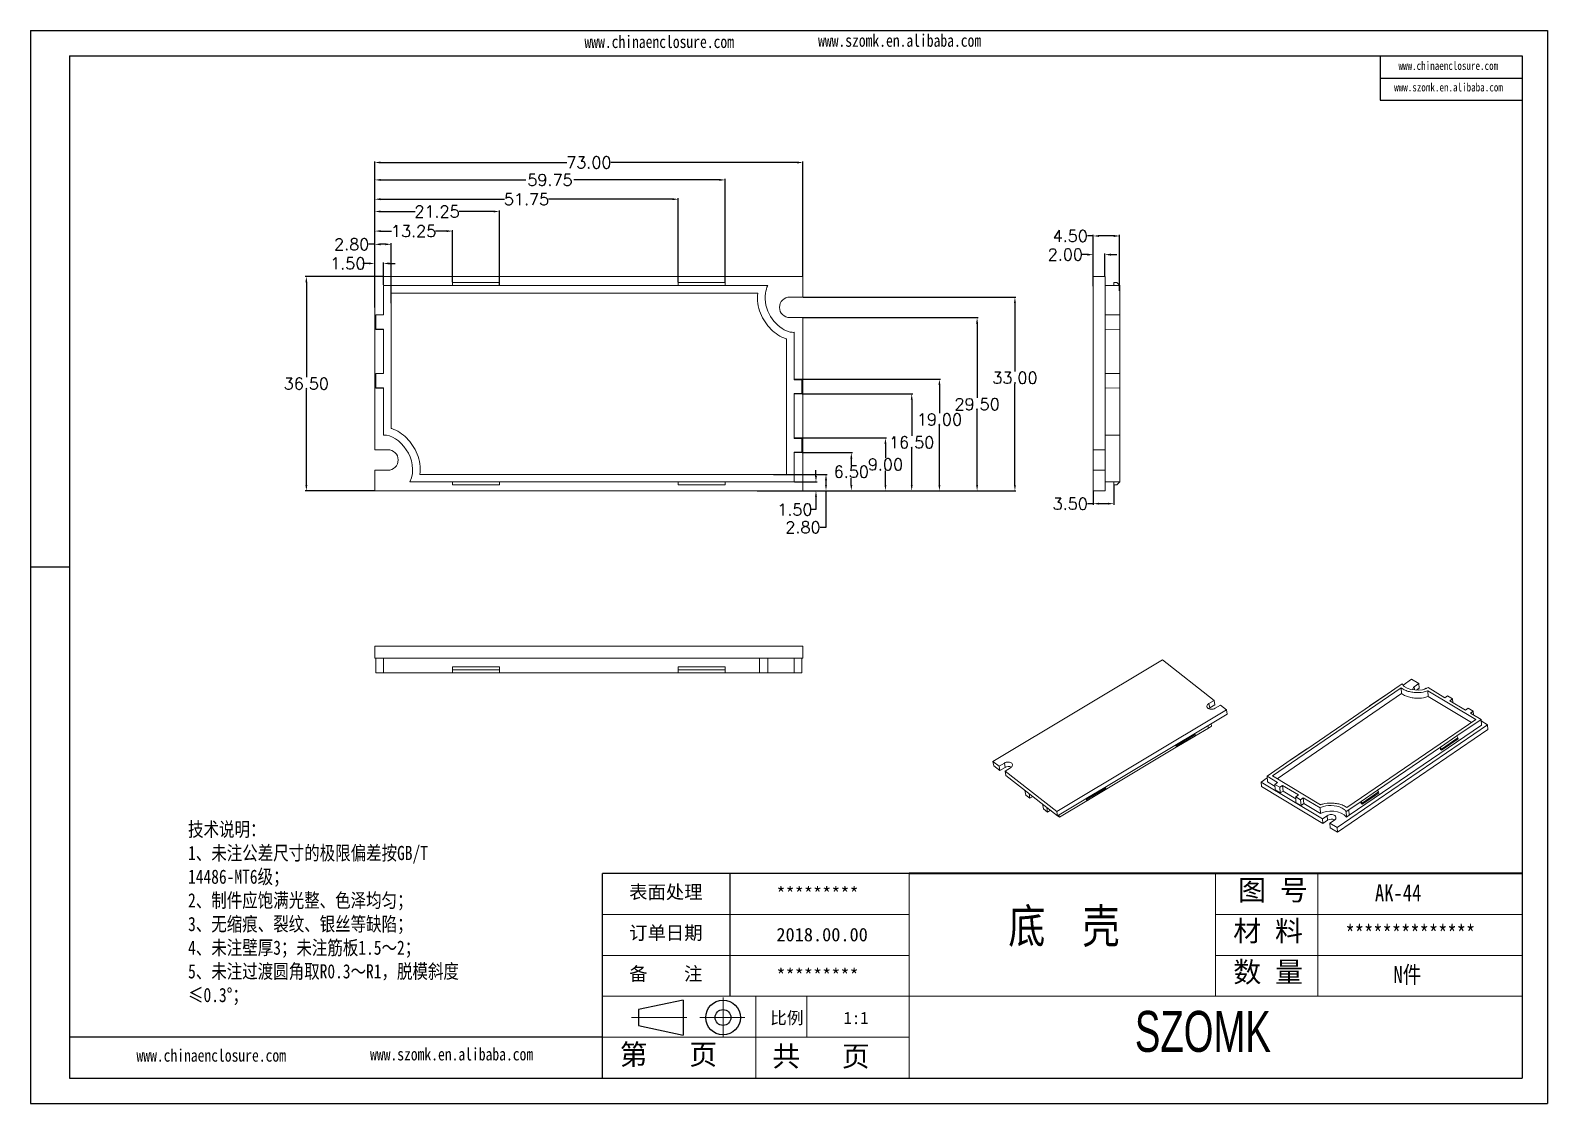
# Model space of a CAD drawing. Header units: inches. Extents: x 3130 to 3809, y 1126 to 1387.
# Drawn here: x 3130.4 to 3389, y 1125.7 to 1308.5 of the extents above; entities that cross this region are included whole.
import ezdxf

# ---------------------------------------------------------------- set-up
doc = ezdxf.new("R2010")
doc.units = ezdxf.units.IN
doc.header["$LTSCALE"] = 15
doc.linetypes.add('CENTER2', pattern=[28.575, 19.05, -3.175, 3.175, -3.175])
doc.layers.add('文字', color=81, linetype='Continuous')
for name, color, linetype, lineweight in [('粗实线', 7, 'Continuous', 30), ('细实线', 3, 'Continuous', 9), ('细点划线', 2, 'CENTER2', 9)]:
    doc.layers.add(name, color=color, linetype=linetype, lineweight=lineweight)
doc.styles.get("Standard").update_dxf_attribs({"font": 'txt', "bigfont": 'gbcbig.shx'})
doc.styles.add('宋体', font='', dxfattribs={"width": 0.8, "height": 3.5})
doc.styles.add('长仿宋', font='', dxfattribs={"width": 0.7, "height": 4})
doc.styles.get('宋体').set_extended_font_data('SimSun')
doc.styles.get('长仿宋').set_extended_font_data('SimSun')
doc.dimstyles.new('2.5', dxfattribs={"dimtxt": 2, "dimasz": 1, "dimexe": 0.18, "dimexo": 0.0625, "dimgap": 0.09, "dimtad": 0, "dimtih": 1, "dimtoh": 1, "dimzin": 0, "dimdsep": 46, "dimtxsty": 'Standard', "dimcen": 1, "dimadec": 0, "dimazin": 2, "dimtfac": 1, "dimtofl": 0, "dimtmove": 0, "dimatfit": 3, "dimfxl": 0, "dimtolj": 1, "dimtzin": 0, "dimarcsym": 0})

# ---------------------------------------------------------------- blocks, each defined once
blk = doc.blocks.new('*D431')
at = {"color": 0, "lineweight": -2, "transparency": 16777216}
for p, q in [((3189.07, 1266.66), (3189.07, 1286.21)), ((3190.07, 1286.03), (3221.82, 1286.03)), ((3261.07, 1286.03), (3229.33, 1286.03)), ((3262.07, 1266.66), (3262.07, 1286.21))]:
    blk.add_line(p, q, dxfattribs=at)
at = {"color": 0, "transparency": 16777216}
for points in [[(3190.07, 1286.2), (3190.07, 1285.86), (3189.07, 1286.03)], [(3261.07, 1286.2), (3261.07, 1285.86), (3262.07, 1286.03)]]:
    blk.add_solid(points, dxfattribs=at)
at = {"layer": 'Defpoints', "color": 0, "transparency": 16777216}
for p in [(3262.07, 1286.03), (3189.07, 1266.59), (3262.07, 1266.59)]:
    blk.add_point(p, dxfattribs=at)
at = {"color": 0, "transparency": 16777216, "insert": (3225.57, 1286.03), "char_height": 2, "attachment_point": 5}
blk.add_mtext('\\A1;73.00', dxfattribs=at)
blk = doc.blocks.new('*D432')
at = {"color": 0, "lineweight": -2, "transparency": 16777216}
for p, q in [((3190.37, 1266.59), (3177.24, 1266.59)), ((3177.42, 1265.59), (3177.42, 1249.43)), ((3177.42, 1231.09), (3177.42, 1247.25)), ((3189.01, 1230.09), (3177.24, 1230.09))]:
    blk.add_line(p, q, dxfattribs=at)
at = {"color": 0, "transparency": 16777216}
for points in [[(3177.25, 1265.59), (3177.58, 1265.59), (3177.42, 1266.59)], [(3177.25, 1231.09), (3177.58, 1231.09), (3177.42, 1230.09)]]:
    blk.add_solid(points, dxfattribs=at)
at = {"layer": 'Defpoints', "color": 0, "transparency": 16777216}
for p in [(3190.44, 1266.59), (3177.42, 1230.09), (3189.07, 1230.09)]:
    blk.add_point(p, dxfattribs=at)
at = {"color": 0, "transparency": 16777216, "insert": (3177.42, 1248.34), "char_height": 2, "attachment_point": 5}
blk.add_mtext('\\A1;36.50', dxfattribs=at)
blk = doc.blocks.new('*D433')
at = {"color": 0, "lineweight": -2, "transparency": 16777216}
for p, q in [((3260.63, 1231.59), (3264.47, 1231.59)), ((3264.29, 1232.59), (3264.29, 1233.59)), ((3262.13, 1230.09), (3264.47, 1230.09)), ((3264.29, 1229.09), (3264.29, 1226.88)), ((3264.29, 1226.88), (3263.29, 1226.88))]:
    blk.add_line(p, q, dxfattribs=at)
at = {"color": 0, "transparency": 16777216}
for points in [[(3264.13, 1232.59), (3264.46, 1232.59), (3264.29, 1231.59)], [(3264.13, 1229.09), (3264.46, 1229.09), (3264.29, 1230.09)]]:
    blk.add_solid(points, dxfattribs=at)
at = {"layer": 'Defpoints', "color": 0, "transparency": 16777216}
for p in [(3260.57, 1231.59), (3264.29, 1231.59), (3262.07, 1230.09)]:
    blk.add_point(p, dxfattribs=at)
at = {"color": 0, "transparency": 16777216, "insert": (3260.7, 1226.88), "char_height": 2, "attachment_point": 5}
blk.add_mtext('\\A1;1.50', dxfattribs=at)
blk = doc.blocks.new('*D434')
at = {"color": 0, "lineweight": -2, "transparency": 16777216}
for p, q in [((3257.04, 1232.89), (3266.18, 1232.89)), ((3266, 1231.89), (3266, 1231.09)), ((3257.04, 1230.09), (3266.18, 1230.09)), ((3266, 1230.09), (3266, 1223.86)), ((3266, 1223.86), (3265, 1223.86))]:
    blk.add_line(p, q, dxfattribs=at)
at = {"color": 0, "transparency": 16777216}
for points in [[(3265.84, 1231.89), (3266.17, 1231.89), (3266, 1232.89)], [(3265.84, 1231.09), (3266.17, 1231.09), (3266, 1230.09)]]:
    blk.add_solid(points, dxfattribs=at)
at = {"layer": 'Defpoints', "color": 0, "transparency": 16777216}
for p in [(3256.97, 1232.89), (3266, 1232.89), (3256.97, 1230.09)]:
    blk.add_point(p, dxfattribs=at)
at = {"color": 0, "transparency": 16777216, "insert": (3262.08, 1223.86), "char_height": 2, "attachment_point": 5}
blk.add_mtext('\\A1;2.80', dxfattribs=at)
blk = doc.blocks.new('*D435')
at = {"color": 0, "lineweight": -2, "transparency": 16777216}
for p, q in [((3261.93, 1236.59), (3270.5, 1236.59)), ((3270.32, 1235.59), (3270.32, 1234.43)), ((3270.32, 1231.09), (3270.32, 1232.25)), ((3259.97, 1230.09), (3270.5, 1230.09))]:
    blk.add_line(p, q, dxfattribs=at)
at = {"color": 0, "transparency": 16777216}
for points in [[(3270.16, 1235.59), (3270.49, 1235.59), (3270.32, 1236.59)], [(3270.16, 1231.09), (3270.49, 1231.09), (3270.32, 1230.09)]]:
    blk.add_solid(points, dxfattribs=at)
at = {"layer": 'Defpoints', "color": 0, "transparency": 16777216}
for p in [(3261.87, 1236.59), (3259.91, 1230.09), (3270.32, 1230.09)]:
    blk.add_point(p, dxfattribs=at)
at = {"color": 0, "transparency": 16777216, "insert": (3270.32, 1233.34), "char_height": 2, "attachment_point": 5}
blk.add_mtext('\\A1;6.50', dxfattribs=at)
blk = doc.blocks.new('*D436')
at = {"color": 0, "lineweight": -2, "transparency": 16777216}
for p, q in [((3261.93, 1239.09), (3276.32, 1239.09)), ((3276.14, 1238.09), (3276.14, 1235.68)), ((3276.14, 1231.09), (3276.14, 1233.5)), ((3257.04, 1230.09), (3276.32, 1230.09))]:
    blk.add_line(p, q, dxfattribs=at)
at = {"color": 0, "transparency": 16777216}
for points in [[(3275.97, 1238.09), (3276.3, 1238.09), (3276.14, 1239.09)], [(3275.97, 1231.09), (3276.3, 1231.09), (3276.14, 1230.09)]]:
    blk.add_solid(points, dxfattribs=at)
at = {"layer": 'Defpoints', "color": 0, "transparency": 16777216}
for p in [(3261.87, 1239.09), (3276.14, 1239.09), (3256.97, 1230.09)]:
    blk.add_point(p, dxfattribs=at)
at = {"color": 0, "transparency": 16777216, "insert": (3276.14, 1234.59), "char_height": 2, "attachment_point": 5}
blk.add_mtext('\\A1;9.00', dxfattribs=at)
blk = doc.blocks.new('*D437')
at = {"color": 0, "lineweight": -2, "transparency": 16777216}
for p, q in [((3261.93, 1246.59), (3280.79, 1246.59)), ((3280.61, 1245.59), (3280.61, 1239.43)), ((3280.61, 1231.09), (3280.61, 1237.25)), ((3257.66, 1230.09), (3280.79, 1230.09))]:
    blk.add_line(p, q, dxfattribs=at)
at = {"color": 0, "transparency": 16777216}
for points in [[(3280.45, 1245.59), (3280.78, 1245.59), (3280.61, 1246.59)], [(3280.45, 1231.09), (3280.78, 1231.09), (3280.61, 1230.09)]]:
    blk.add_solid(points, dxfattribs=at)
at = {"layer": 'Defpoints', "color": 0, "transparency": 16777216}
for p in [(3261.87, 1246.59), (3280.61, 1246.59), (3257.59, 1230.09)]:
    blk.add_point(p, dxfattribs=at)
at = {"color": 0, "transparency": 16777216, "insert": (3280.61, 1238.34), "char_height": 2, "attachment_point": 5}
blk.add_mtext('\\A1;16.50', dxfattribs=at)
blk = doc.blocks.new('*D438')
at = {"color": 0, "lineweight": -2, "transparency": 16777216}
for p, q in [((3261.93, 1249.09), (3285.52, 1249.09)), ((3285.34, 1248.09), (3285.34, 1243.33)), ((3285.34, 1231.09), (3285.34, 1241.15)), ((3257.1, 1230.09), (3285.52, 1230.09))]:
    blk.add_line(p, q, dxfattribs=at)
at = {"color": 0, "transparency": 16777216}
for points in [[(3285.17, 1248.09), (3285.51, 1248.09), (3285.34, 1249.09)], [(3285.17, 1231.09), (3285.51, 1231.09), (3285.34, 1230.09)]]:
    blk.add_solid(points, dxfattribs=at)
at = {"layer": 'Defpoints', "color": 0, "transparency": 16777216}
for p in [(3261.87, 1249.09), (3285.34, 1249.09), (3257.04, 1230.09)]:
    blk.add_point(p, dxfattribs=at)
at = {"color": 0, "transparency": 16777216, "insert": (3285.34, 1242.24), "char_height": 2, "attachment_point": 5}
blk.add_mtext('\\A1;19.00', dxfattribs=at)
blk = doc.blocks.new('*D439')
at = {"color": 0, "lineweight": -2, "transparency": 16777216}
for p, q in [((3262.13, 1259.59), (3291.94, 1259.59)), ((3291.76, 1258.59), (3291.76, 1245.93)), ((3291.76, 1231.09), (3291.76, 1243.75)), ((3254.24, 1230.09), (3291.94, 1230.09))]:
    blk.add_line(p, q, dxfattribs=at)
at = {"color": 0, "transparency": 16777216}
for points in [[(3291.59, 1258.59), (3291.93, 1258.59), (3291.76, 1259.59)], [(3291.59, 1231.09), (3291.93, 1231.09), (3291.76, 1230.09)]]:
    blk.add_solid(points, dxfattribs=at)
at = {"layer": 'Defpoints', "color": 0, "transparency": 16777216}
for p in [(3262.07, 1259.59), (3254.17, 1230.09), (3291.76, 1230.09)]:
    blk.add_point(p, dxfattribs=at)
at = {"color": 0, "transparency": 16777216, "insert": (3291.76, 1244.84), "char_height": 2, "attachment_point": 5}
blk.add_mtext('\\A1;29.50', dxfattribs=at)
blk = doc.blocks.new('*D440')
at = {"color": 0, "lineweight": -2, "transparency": 16777216}
for p, q in [((3262.13, 1263.09), (3298.39, 1263.09)), ((3298.21, 1262.09), (3298.21, 1250.44)), ((3298.21, 1231.09), (3298.21, 1248.26)), ((3254.24, 1230.09), (3298.39, 1230.09))]:
    blk.add_line(p, q, dxfattribs=at)
at = {"color": 0, "transparency": 16777216}
for points in [[(3298.04, 1262.09), (3298.37, 1262.09), (3298.21, 1263.09)], [(3298.04, 1231.09), (3298.37, 1231.09), (3298.21, 1230.09)]]:
    blk.add_solid(points, dxfattribs=at)
at = {"layer": 'Defpoints', "color": 0, "transparency": 16777216}
for p in [(3262.07, 1263.09), (3298.21, 1263.09), (3254.17, 1230.09)]:
    blk.add_point(p, dxfattribs=at)
at = {"color": 0, "transparency": 16777216, "insert": (3298.21, 1249.35), "char_height": 2, "attachment_point": 5}
blk.add_mtext('\\A1;33.00', dxfattribs=at)
blk = doc.blocks.new('*D441')
at = {"color": 0, "lineweight": -2, "transparency": 16777216}
for p, q in [((3188.07, 1268.83), (3187.07, 1268.83)), ((3189.07, 1265.16), (3189.07, 1269.01)), ((3190.57, 1265.16), (3190.57, 1269.01)), ((3191.57, 1268.83), (3192.57, 1268.83))]:
    blk.add_line(p, q, dxfattribs=at)
at = {"color": 0, "transparency": 16777216}
for points in [[(3188.07, 1269), (3188.07, 1268.66), (3189.07, 1268.83)], [(3191.57, 1269), (3191.57, 1268.66), (3190.57, 1268.83)]]:
    blk.add_solid(points, dxfattribs=at)
at = {"layer": 'Defpoints', "color": 0, "transparency": 16777216}
for p in [(3189.07, 1268.83), (3189.07, 1265.09), (3190.57, 1265.09)]:
    blk.add_point(p, dxfattribs=at)
at = {"color": 0, "transparency": 16777216, "insert": (3184.48, 1268.83), "char_height": 2, "attachment_point": 5}
blk.add_mtext('\\A1;1.50', dxfattribs=at)
blk = doc.blocks.new('*D442')
at = {"color": 0, "lineweight": -2, "transparency": 16777216}
for p, q in [((3189.07, 1272.09), (3188.07, 1272.09)), ((3189.07, 1262.66), (3189.07, 1272.27)), ((3190.87, 1272.09), (3190.07, 1272.09)), ((3191.87, 1262.05), (3191.87, 1272.27))]:
    blk.add_line(p, q, dxfattribs=at)
at = {"color": 0, "transparency": 16777216}
for points in [[(3190.07, 1272.26), (3190.07, 1271.92), (3189.07, 1272.09)], [(3190.87, 1272.26), (3190.87, 1271.92), (3191.87, 1272.09)]]:
    blk.add_solid(points, dxfattribs=at)
at = {"layer": 'Defpoints', "color": 0, "transparency": 16777216}
for p in [(3189.07, 1272.09), (3189.07, 1262.6), (3191.87, 1261.99)]:
    blk.add_point(p, dxfattribs=at)
at = {"color": 0, "transparency": 16777216, "insert": (3185.15, 1272.09), "char_height": 2, "attachment_point": 5}
blk.add_mtext('\\A1;2.80', dxfattribs=at)
blk = doc.blocks.new('*D443')
at = {"color": 0, "lineweight": -2, "transparency": 16777216}
for p, q in [((3189.07, 1263.75), (3189.07, 1274.52)), ((3190.07, 1274.34), (3191.94, 1274.34)), ((3201.32, 1274.34), (3199.45, 1274.34)), ((3202.32, 1265.66), (3202.32, 1274.52))]:
    blk.add_line(p, q, dxfattribs=at)
at = {"color": 0, "transparency": 16777216}
for points in [[(3190.07, 1274.51), (3190.07, 1274.18), (3189.07, 1274.34)], [(3201.32, 1274.51), (3201.32, 1274.18), (3202.32, 1274.34)]]:
    blk.add_solid(points, dxfattribs=at)
at = {"layer": 'Defpoints', "color": 0, "transparency": 16777216}
for p in [(3189.07, 1274.34), (3202.32, 1265.59), (3189.07, 1263.69)]:
    blk.add_point(p, dxfattribs=at)
at = {"color": 0, "transparency": 16777216, "insert": (3195.7, 1274.34), "char_height": 2, "attachment_point": 5}
blk.add_mtext('\\A1;13.25', dxfattribs=at)
blk = doc.blocks.new('*D444')
at = {"color": 0, "lineweight": -2, "transparency": 16777216}
for p, q in [((3189.07, 1264.37), (3189.07, 1277.86)), ((3210.32, 1265.16), (3210.32, 1277.86)), ((3190.07, 1277.68), (3195.94, 1277.68)), ((3209.32, 1277.68), (3203.45, 1277.68))]:
    blk.add_line(p, q, dxfattribs=at)
at = {"color": 0, "transparency": 16777216}
for points in [[(3190.07, 1277.85), (3190.07, 1277.51), (3189.07, 1277.68)], [(3209.32, 1277.85), (3209.32, 1277.51), (3210.32, 1277.68)]]:
    blk.add_solid(points, dxfattribs=at)
at = {"layer": 'Defpoints', "color": 0, "transparency": 16777216}
for p in [(3210.32, 1277.68), (3210.32, 1265.09), (3189.07, 1264.31)]:
    blk.add_point(p, dxfattribs=at)
at = {"color": 0, "transparency": 16777216, "insert": (3199.7, 1277.68), "char_height": 2, "attachment_point": 5}
blk.add_mtext('\\A1;21.25', dxfattribs=at)
blk = doc.blocks.new('*D445')
at = {"color": 0, "lineweight": -2, "transparency": 16777216}
for p, q in [((3189.07, 1262.63), (3189.07, 1279.95)), ((3190.07, 1279.77), (3211.19, 1279.77)), ((3239.82, 1279.77), (3218.7, 1279.77)), ((3240.82, 1265.66), (3240.82, 1279.95))]:
    blk.add_line(p, q, dxfattribs=at)
at = {"color": 0, "transparency": 16777216}
for points in [[(3190.07, 1279.94), (3190.07, 1279.61), (3189.07, 1279.77)], [(3239.82, 1279.94), (3239.82, 1279.61), (3240.82, 1279.77)]]:
    blk.add_solid(points, dxfattribs=at)
at = {"layer": 'Defpoints', "color": 0, "transparency": 16777216}
for p in [(3189.07, 1279.77), (3240.82, 1265.59), (3189.07, 1262.57)]:
    blk.add_point(p, dxfattribs=at)
at = {"color": 0, "transparency": 16777216, "insert": (3214.95, 1279.77), "char_height": 2, "attachment_point": 5}
blk.add_mtext('\\A1;51.75', dxfattribs=at)
blk = doc.blocks.new('*D446')
at = {"color": 0, "lineweight": -2, "transparency": 16777216}
for p, q in [((3189.07, 1261.3), (3189.07, 1283.24)), ((3190.07, 1283.06), (3214.86, 1283.06)), ((3247.82, 1283.06), (3223.04, 1283.06)), ((3248.82, 1265.66), (3248.82, 1283.24))]:
    blk.add_line(p, q, dxfattribs=at)
at = {"color": 0, "transparency": 16777216}
for points in [[(3190.07, 1283.23), (3190.07, 1282.9), (3189.07, 1283.06)], [(3247.82, 1283.23), (3247.82, 1282.9), (3248.82, 1283.06)]]:
    blk.add_solid(points, dxfattribs=at)
at = {"layer": 'Defpoints', "color": 0, "transparency": 16777216}
for p in [(3189.07, 1283.06), (3248.82, 1265.59), (3189.07, 1261.23)]:
    blk.add_point(p, dxfattribs=at)
at = {"color": 0, "transparency": 16777216, "insert": (3218.95, 1283.06), "char_height": 2, "attachment_point": 5}
blk.add_mtext('\\A1;59.75', dxfattribs=at)
blk = doc.blocks.new('*D447')
at = {"color": 0, "lineweight": -2, "transparency": 16777216}
for p, q in [((3310.56, 1270.33), (3309.56, 1270.33)), ((3311.56, 1266.66), (3311.56, 1270.51)), ((3313.56, 1266.66), (3313.56, 1270.51)), ((3314.56, 1270.33), (3315.56, 1270.33))]:
    blk.add_line(p, q, dxfattribs=at)
at = {"color": 0, "transparency": 16777216}
for points in [[(3310.56, 1270.5), (3310.56, 1270.16), (3311.56, 1270.33)], [(3314.56, 1270.5), (3314.56, 1270.16), (3313.56, 1270.33)]]:
    blk.add_solid(points, dxfattribs=at)
at = {"layer": 'Defpoints', "color": 0, "transparency": 16777216}
for p in [(3313.56, 1270.33), (3311.56, 1266.59), (3313.56, 1266.59)]:
    blk.add_point(p, dxfattribs=at)
at = {"color": 0, "transparency": 16777216, "insert": (3306.81, 1270.33), "char_height": 2, "attachment_point": 5}
blk.add_mtext('\\A1;2.00', dxfattribs=at)
blk = doc.blocks.new('*D448')
at = {"color": 0, "lineweight": -2, "transparency": 16777216}
for p, q in [((3311.56, 1273.51), (3310.56, 1273.51)), ((3311.56, 1264.93), (3311.56, 1273.69)), ((3315.06, 1273.51), (3312.56, 1273.51)), ((3316.06, 1264.19), (3316.06, 1273.69))]:
    blk.add_line(p, q, dxfattribs=at)
at = {"color": 0, "transparency": 16777216}
for points in [[(3312.56, 1273.68), (3312.56, 1273.34), (3311.56, 1273.51)], [(3315.06, 1273.68), (3315.06, 1273.34), (3316.06, 1273.51)]]:
    blk.add_solid(points, dxfattribs=at)
at = {"layer": 'Defpoints', "color": 0, "transparency": 16777216}
for p in [(3311.56, 1273.51), (3311.56, 1264.86), (3316.06, 1264.13)]:
    blk.add_point(p, dxfattribs=at)
at = {"color": 0, "transparency": 16777216, "insert": (3307.64, 1273.51), "char_height": 2, "attachment_point": 5}
blk.add_mtext('\\A1;4.50', dxfattribs=at)
blk = doc.blocks.new('*D449')
at = {"color": 0, "lineweight": -2, "transparency": 16777216}
for p, q in [((3311.56, 1230.03), (3311.56, 1227.71)), ((3315.06, 1231.03), (3315.06, 1227.71)), ((3311.56, 1227.89), (3310.56, 1227.89)), ((3314.06, 1227.89), (3312.56, 1227.89))]:
    blk.add_line(p, q, dxfattribs=at)
at = {"color": 0, "transparency": 16777216}
for points in [[(3312.56, 1228.06), (3312.56, 1227.73), (3311.56, 1227.89)], [(3314.06, 1228.06), (3314.06, 1227.73), (3315.06, 1227.89)]]:
    blk.add_solid(points, dxfattribs=at)
at = {"layer": 'Defpoints', "color": 0, "transparency": 16777216}
for p in [(3311.56, 1230.09), (3315.06, 1231.09), (3311.56, 1227.89)]:
    blk.add_point(p, dxfattribs=at)
at = {"color": 0, "transparency": 16777216, "insert": (3307.64, 1227.89), "char_height": 2, "attachment_point": 5}
blk.add_mtext('\\A1;3.50', dxfattribs=at)

msp = doc.modelspace()

# ---------------------------------------------------------------- linework, layer by layer
for p, q in [((3130.364, 1308.548), (3389.025, 1308.548)), ((3130.364, 1308.548), (3130.364, 1125.657)), ((3389.025, 1308.548), (3389.025, 1125.657)), ((3137.057, 1304.194), (3384.671, 1304.194)), ((3137.057, 1304.194), (3137.057, 1130.011)), ((3360.479, 1304.194), (3360.479, 1296.634)), ((3384.671, 1304.194), (3384.671, 1130.011)), ((3360.479, 1300.414), (3384.671, 1300.414)), ((3360.479, 1296.634), (3384.671, 1296.634)), ((3137.057, 1217.102), (3130.364, 1217.102)), ((3130.364, 1210.329), (3130.364, 1125.657)), ((3280.161, 1164.848), (3227.906, 1164.848)), ((3227.906, 1130.011), (3227.906, 1164.848)), ((3249.679, 1143.946), (3249.679, 1164.848)), ((3227.906, 1136.978), (3137.057, 1136.978)), ((3137.057, 1130.011), (3384.671, 1130.011)), ((3130.364, 1125.657), (3389.025, 1125.657)), ((3130.364, 1125.657), (3250.115, 1125.657))]:
    msp.add_line(p, q)
at = {"color": 7, "linetype": 'Continuous', "lineweight": 15}
for p, q in [((3189.072, 1266.593), (3189.072, 1237.093)), ((3262.072, 1266.593), (3189.072, 1266.593)), ((3190.572, 1265.093), (3190.572, 1260.05)), ((3202.322, 1265.093), (3190.572, 1265.093)), ((3202.322, 1265.593), (3210.322, 1265.593)), ((3202.322, 1265.093), (3202.322, 1265.593)), ((3210.322, 1265.093), (3202.322, 1265.093)), ((3210.322, 1265.593), (3210.322, 1265.093)), ((3240.822, 1265.093), (3210.322, 1265.093)), ((3240.822, 1265.093), (3240.822, 1265.593)), ((3240.822, 1265.593), (3248.822, 1265.593)), ((3248.822, 1265.093), (3240.822, 1265.093)), ((3248.822, 1265.593), (3248.822, 1265.093)), ((3254.675, 1265.093), (3248.822, 1265.093)), ((3254.675, 1265.093), (3254.675, 1265.093)), ((3256.072, 1265.093), (3254.675, 1265.093)), ((3262.072, 1263.093), (3262.072, 1266.593)), ((3313.565, 1266.593), (3311.565, 1266.593)), ((3311.565, 1266.593), (3311.565, 1237.093)), ((3313.565, 1266.593), (3313.565, 1237.093)), ((3316.065, 1265.093), (3313.565, 1265.093)), ((3313.565, 1265.093), (3315.065, 1265.093)), ((3315.065, 1265.593), (3315.065, 1265.093)), ((3315.065, 1265.593), (3315.565, 1265.593)), ((3316.065, 1265.093), (3315.565, 1265.593)), ((3316.065, 1265.093), (3316.065, 1260.05)), ((3316.065, 1265.093), (3316.065, 1265.093)), ((3316.065, 1265.093), (3316.065, 1265.093)), ((3254.37, 1263.793), (3191.872, 1263.793)), ((3191.872, 1263.793), (3191.872, 1240.722)), ((3259.822, 1263.093), (3262.072, 1263.093)), ((3189.272, 1260.093), (3189.272, 1260.05)), ((3190.572, 1260.093), (3189.272, 1260.093)), ((3189.272, 1260.05), (3189.272, 1257.637)), ((3190.572, 1260.05), (3189.272, 1260.05)), ((3313.565, 1260.093), (3316.065, 1260.05)), ((3316.065, 1260.05), (3316.065, 1257.637)), ((3189.272, 1257.637), (3190.572, 1257.637)), ((3189.272, 1257.593), (3189.272, 1257.637)), ((3189.272, 1257.593), (3190.572, 1257.593)), ((3190.572, 1257.637), (3190.572, 1250.05)), ((3259.822, 1259.593), (3262.072, 1259.593)), ((3260.572, 1249.006), (3260.572, 1257.093)), ((3262.072, 1230.093), (3262.072, 1259.593)), ((3313.565, 1257.593), (3316.065, 1257.637)), ((3316.065, 1257.637), (3316.065, 1250.05)), ((3259.272, 1232.893), (3259.272, 1255.964)), ((3189.272, 1250.093), (3189.272, 1250.05)), ((3190.572, 1250.093), (3189.272, 1250.093)), ((3189.272, 1250.05), (3189.272, 1247.637)), ((3190.572, 1250.05), (3189.272, 1250.05)), ((3313.565, 1250.093), (3316.065, 1250.05)), ((3316.065, 1250.05), (3316.065, 1247.637)), ((3189.272, 1247.637), (3190.572, 1247.637)), ((3189.272, 1247.593), (3189.272, 1247.637)), ((3189.272, 1247.593), (3190.572, 1247.593)), ((3190.572, 1247.637), (3190.572, 1239.593)), ((3261.872, 1249.093), (3260.572, 1249.093)), ((3261.872, 1249.006), (3260.572, 1249.006)), ((3261.872, 1249.093), (3261.872, 1249.006)), ((3261.872, 1246.681), (3261.872, 1249.006)), ((3313.565, 1247.593), (3316.065, 1247.637)), ((3316.065, 1247.637), (3316.065, 1239.593)), ((3260.572, 1246.681), (3261.872, 1246.681)), ((3260.572, 1239.006), (3260.572, 1246.681)), ((3260.572, 1246.593), (3261.872, 1246.593)), ((3261.872, 1246.593), (3261.872, 1246.681)), ((3261.872, 1239.093), (3260.572, 1239.093)), ((3261.872, 1239.006), (3260.572, 1239.006)), ((3261.872, 1239.093), (3261.872, 1239.006)), ((3261.872, 1236.681), (3261.872, 1239.006)), ((3313.565, 1239.593), (3316.065, 1239.593)), ((3189.072, 1237.093), (3191.322, 1237.093)), ((3260.572, 1236.681), (3261.872, 1236.681)), ((3260.572, 1231.593), (3260.572, 1236.681)), ((3260.572, 1236.593), (3261.872, 1236.593)), ((3261.872, 1236.593), (3261.872, 1236.681)), ((3311.565, 1237.093), (3313.565, 1237.093)), ((3311.565, 1237.093), (3311.565, 1233.593)), ((3313.565, 1233.593), (3313.565, 1237.093)), ((3189.072, 1233.593), (3189.072, 1230.093)), ((3191.322, 1233.593), (3189.072, 1233.593)), ((3195.072, 1231.593), (3196.469, 1231.593)), ((3196.469, 1231.593), (3202.322, 1231.593)), ((3196.469, 1231.593), (3196.469, 1231.593)), ((3196.774, 1232.893), (3259.272, 1232.893)), ((3202.322, 1231.593), (3210.322, 1231.593)), ((3202.322, 1231.093), (3202.322, 1231.593)), ((3210.322, 1231.593), (3240.822, 1231.593)), ((3210.322, 1231.593), (3210.322, 1231.093)), ((3240.822, 1231.593), (3248.822, 1231.593)), ((3240.822, 1231.093), (3240.822, 1231.593)), ((3248.822, 1231.593), (3260.572, 1231.593)), ((3248.822, 1231.593), (3248.822, 1231.093)), ((3313.565, 1233.593), (3311.565, 1233.593)), ((3311.565, 1233.593), (3311.565, 1230.093)), ((3313.565, 1233.593), (3313.565, 1230.093)), ((3313.565, 1231.593), (3316.065, 1231.593)), ((3313.565, 1231.593), (3316.065, 1231.593)), ((3315.065, 1231.093), (3315.065, 1231.593)), ((3315.565, 1231.093), (3316.065, 1231.593)), ((3189.072, 1230.093), (3262.072, 1230.093)), ((3210.322, 1231.093), (3202.322, 1231.093)), ((3248.822, 1231.093), (3240.822, 1231.093)), ((3313.565, 1230.093), (3311.565, 1230.093)), ((3315.065, 1231.093), (3315.565, 1231.093)), ((3262.072, 1203.59), (3189.072, 1203.59)), ((3189.072, 1201.59), (3189.072, 1203.59)), ((3262.072, 1201.59), (3262.072, 1203.59)), ((3262.072, 1201.59), (3189.072, 1201.59)), ((3189.272, 1201.59), (3189.272, 1199.09)), ((3190.572, 1199.09), (3190.572, 1201.59)), ((3254.675, 1199.09), (3254.675, 1201.59)), ((3254.675, 1201.59), (3254.675, 1199.09)), ((3256.072, 1201.59), (3256.072, 1199.09)), ((3260.572, 1201.59), (3260.572, 1199.09)), ((3261.872, 1201.59), (3261.872, 1199.09)), ((3294.469, 1183.975), (3323.393, 1201.274)), ((3323.393, 1201.274), (3332.183, 1194.381)), ((3190.572, 1199.09), (3189.272, 1199.09)), ((3202.322, 1199.09), (3190.572, 1199.09)), ((3210.322, 1200.09), (3202.322, 1200.09)), ((3202.322, 1200.09), (3202.322, 1199.59)), ((3202.322, 1199.59), (3210.322, 1199.59)), ((3202.322, 1199.09), (3202.322, 1199.59)), ((3210.322, 1199.09), (3202.322, 1199.09)), ((3210.322, 1199.59), (3210.322, 1200.09)), ((3210.322, 1199.59), (3210.322, 1199.09)), ((3240.822, 1199.09), (3210.322, 1199.09)), ((3240.822, 1200.09), (3248.822, 1200.09)), ((3240.822, 1199.59), (3240.822, 1200.09)), ((3240.822, 1199.59), (3248.822, 1199.59)), ((3240.822, 1199.09), (3240.822, 1199.59)), ((3248.822, 1199.09), (3240.822, 1199.09)), ((3248.822, 1200.09), (3248.822, 1199.59)), ((3248.822, 1199.59), (3248.822, 1199.09)), ((3254.675, 1199.09), (3248.822, 1199.09)), ((3256.072, 1199.09), (3254.675, 1199.09)), ((3254.675, 1199.09), (3254.675, 1199.09)), ((3261.872, 1199.09), (3260.572, 1199.09)), ((3365.84, 1197.969), (3364.372, 1196.967)), ((3367.082, 1197.224), (3365.84, 1197.969)), ((3364.07, 1196.485), (3342.108, 1181.497)), ((3364.127, 1195.526), (3342.886, 1181.03)), ((3358.682, 1193.427), (3361.493, 1195.346)), ((3361.659, 1195.431), (3358.848, 1193.513)), ((3361.493, 1195.346), (3361.659, 1195.431)), ((3363.716, 1196.835), (3361.659, 1195.431)), ((3364.207, 1197.17), (3363.716, 1196.835)), ((3363.716, 1196.835), (3363.716, 1196.835)), ((3364.07, 1196.485), (3364.127, 1195.526)), ((3366.292, 1196.685), (3367.082, 1197.224)), ((3366.655, 1196.134), (3367.128, 1196.457)), ((3367.082, 1197.224), (3367.128, 1196.457)), ((3368.325, 1196.48), (3368.019, 1196.271)), ((3368.418, 1196.424), (3368.325, 1196.48)), ((3376.761, 1191.088), (3368.572, 1195.996)), ((3368.629, 1195.036), (3368.572, 1195.996)), ((3371.483, 1194.836), (3368.628, 1196.548)), ((3376.039, 1190.595), (3368.629, 1195.036)), ((3371.94, 1195.148), (3371.483, 1194.836)), ((3372.796, 1194.635), (3371.94, 1195.148)), ((3334.269, 1192.745), (3305.345, 1175.446)), ((3332.183, 1194.381), (3331.292, 1193.848)), ((3331.292, 1193.848), (3331.422, 1193.102)), ((3332.313, 1193.635), (3331.422, 1193.102)), ((3332.183, 1194.381), (3332.313, 1193.635)), ((3332.334, 1193.03), (3333.226, 1193.563)), ((3333.226, 1193.563), (3334.269, 1192.745)), ((3334.399, 1191.999), (3334.269, 1192.745)), ((3358.848, 1193.513), (3348.13, 1186.198)), ((3358.848, 1193.513), (3358.682, 1193.427)), ((3358.682, 1193.427), (3358.683, 1193.401)), ((3372.339, 1194.323), (3372.796, 1194.635)), ((3375.032, 1192.709), (3372.339, 1194.323)), ((3372.842, 1194.022), (3372.796, 1194.635)), ((3375.489, 1193.021), (3375.032, 1192.709)), ((3376.346, 1192.508), (3375.489, 1193.021)), ((3375.889, 1192.196), (3376.346, 1192.508)), ((3376.392, 1191.894), (3376.346, 1192.508)), ((3334.399, 1191.999), (3305.475, 1174.7)), ((3331.184, 1189.664), (3331.119, 1190.037)), ((3331.119, 1190.037), (3331.184, 1189.664)), ((3331.737, 1189.995), (3331.184, 1189.664)), ((3331.672, 1190.368), (3331.737, 1189.995)), ((3353.142, 1172.697), (3378.796, 1190.204)), ((3354.798, 1176.099), (3376.761, 1191.088)), ((3355.21, 1174.79), (3377.736, 1190.164)), ((3373.55, 1188.305), (3377.679, 1191.123)), ((3377.679, 1191.123), (3375.889, 1192.196)), ((3377.679, 1191.123), (3377.736, 1190.164)), ((3378.796, 1190.204), (3377.694, 1190.864)), ((3378.796, 1190.204), (3378.841, 1189.437)), ((3325.63, 1186.754), (3328.8, 1188.65)), ((3328.865, 1188.277), (3325.695, 1186.381)), ((3325.779, 1186.637), (3328.949, 1188.533)), ((3325.812, 1186.451), (3328.981, 1188.347)), ((3328.949, 1188.533), (3328.8, 1188.65)), ((3331.184, 1189.664), (3328.865, 1188.277)), ((3328.981, 1188.347), (3328.865, 1188.277)), ((3328.949, 1188.533), (3328.981, 1188.347)), ((3331.184, 1189.664), (3331.184, 1189.664)), ((3353.188, 1171.929), (3378.841, 1189.437)), ((3370.739, 1186.386), (3373.55, 1188.305)), ((3373.739, 1188.007), (3370.927, 1186.088)), ((3370.939, 1185.896), (3373.75, 1187.815)), ((3373.55, 1188.305), (3373.739, 1188.007)), ((3373.75, 1187.815), (3373.739, 1188.007)), ((3325.695, 1186.381), (3313.611, 1179.153)), ((3325.695, 1186.381), (3325.63, 1186.754)), ((3325.779, 1186.637), (3325.63, 1186.754)), ((3325.695, 1186.381), (3325.812, 1186.451)), ((3325.812, 1186.451), (3325.779, 1186.637)), ((3345.152, 1184.194), (3347.964, 1186.112)), ((3348.13, 1186.198), (3345.318, 1184.279)), ((3347.964, 1186.112), (3348.13, 1186.198)), ((3360.02, 1179.071), (3370.739, 1186.386)), ((3370.739, 1186.386), (3370.761, 1186.003)), ((3370.927, 1186.088), (3370.739, 1186.386)), ((3370.939, 1185.896), (3370.761, 1186.003)), ((3370.927, 1186.088), (3370.939, 1185.896)), ((3295.512, 1183.157), (3294.469, 1183.975)), ((3294.6, 1183.228), (3294.469, 1183.975)), ((3295.642, 1182.411), (3294.6, 1183.228)), ((3296.404, 1183.69), (3295.512, 1183.157)), ((3295.642, 1182.411), (3295.512, 1183.157)), ((3296.534, 1182.944), (3295.642, 1182.411)), ((3296.404, 1183.69), (3296.534, 1182.944)), ((3296.555, 1182.339), (3297.447, 1182.872)), ((3305.345, 1175.446), (3296.555, 1182.339)), ((3296.555, 1182.339), (3296.685, 1181.593)), ((3345.318, 1184.279), (3341.189, 1181.461)), ((3345.318, 1184.279), (3345.152, 1184.194)), ((3345.154, 1184.167), (3345.152, 1184.194)), ((3305.475, 1174.7), (3296.685, 1181.593)), ((3313.546, 1179.526), (3310.376, 1177.63)), ((3313.695, 1179.409), (3313.546, 1179.526)), ((3341.207, 1181.158), (3340.187, 1180.461)), ((3340.187, 1180.461), (3350.658, 1174.186)), ((3340.187, 1180.461), (3340.233, 1179.694)), ((3340.233, 1179.694), (3350.704, 1173.418)), ((3341.189, 1181.461), (3342.995, 1180.379)), ((3341.189, 1181.461), (3341.246, 1180.502)), ((3341.246, 1180.502), (3342.548, 1179.722)), ((3342.108, 1181.497), (3350.297, 1176.589)), ((3342.995, 1180.379), (3342.538, 1180.067)), ((3342.538, 1180.067), (3343.364, 1179.573)), ((3342.564, 1179.127), (3342.538, 1180.067)), ((3343.364, 1179.573), (3343.82, 1179.884)), ((3343.452, 1178.595), (3343.364, 1179.573)), ((3343.82, 1179.884), (3346.545, 1178.252)), ((3343.909, 1178.907), (3343.82, 1179.884)), ((3299.919, 1179.057), (3300.082, 1178.233)), ((3300.775, 1177.69), (3300.082, 1178.233)), ((3300.657, 1178.478), (3300.775, 1177.69)), ((3301.278, 1177.991), (3300.775, 1177.69)), ((3310.441, 1177.257), (3305.785, 1174.473)), ((3310.376, 1177.63), (3310.441, 1177.257)), ((3310.525, 1177.514), (3310.376, 1177.63)), ((3313.611, 1179.153), (3310.441, 1177.257)), ((3310.441, 1177.257), (3310.557, 1177.327)), ((3313.695, 1179.409), (3310.525, 1177.514)), ((3310.525, 1177.514), (3310.557, 1177.327)), ((3310.557, 1177.327), (3313.727, 1179.223)), ((3313.727, 1179.223), (3313.611, 1179.153)), ((3313.727, 1179.223), (3313.695, 1179.409)), ((3342.564, 1179.127), (3343.452, 1178.595)), ((3343.452, 1178.595), (3343.909, 1178.907)), ((3343.909, 1178.907), (3346.097, 1177.595)), ((3346.545, 1178.252), (3346.088, 1177.94)), ((3346.088, 1177.94), (3346.913, 1177.445)), ((3346.114, 1176.999), (3346.088, 1177.94)), ((3346.114, 1176.999), (3347.001, 1176.467)), ((3346.913, 1177.445), (3347.37, 1177.757)), ((3347.001, 1176.467), (3346.913, 1177.445)), ((3347.37, 1177.757), (3350.24, 1176.037)), ((3347.458, 1176.779), (3347.37, 1177.757)), ((3355.152, 1175.749), (3357.209, 1177.153)), ((3357.209, 1177.153), (3360.02, 1179.071)), ((3357.232, 1176.769), (3357.209, 1177.153)), ((3357.398, 1176.855), (3357.209, 1177.153)), ((3360.209, 1178.773), (3357.398, 1176.855)), ((3360.221, 1178.581), (3357.409, 1176.663)), ((3360.02, 1179.071), (3360.209, 1178.773)), ((3360.209, 1178.773), (3360.221, 1178.581)), ((3302.899, 1176.72), (3303.062, 1175.897)), ((3303.754, 1175.353), (3303.062, 1175.897)), ((3303.636, 1176.142), (3303.754, 1175.353)), ((3304.258, 1175.654), (3303.754, 1175.353)), ((3305.475, 1174.7), (3305.345, 1175.446)), ((3305.785, 1174.473), (3305.487, 1174.707)), ((3305.785, 1174.473), (3305.72, 1174.846)), ((3347.001, 1176.467), (3347.458, 1176.779)), ((3347.458, 1176.779), (3350.298, 1175.077)), ((3350.298, 1175.077), (3350.24, 1176.037)), ((3351.449, 1174.725), (3350.658, 1174.186)), ((3351.494, 1173.958), (3351.449, 1174.725)), ((3354.661, 1175.414), (3355.152, 1175.749)), ((3354.719, 1174.455), (3354.661, 1175.414)), ((3354.719, 1174.455), (3355.21, 1174.79)), ((3355.152, 1175.749), (3355.152, 1175.749)), ((3355.21, 1174.79), (3355.152, 1175.749)), ((3357.409, 1176.663), (3357.232, 1176.769)), ((3357.409, 1176.663), (3357.398, 1176.855)), ((3350.704, 1173.418), (3350.658, 1174.186)), ((3350.704, 1173.418), (3351.494, 1173.958)), ((3352.691, 1173.981), (3351.9, 1173.441)), ((3351.9, 1173.441), (3353.142, 1172.697)), ((3351.9, 1173.441), (3351.946, 1172.674)), ((3351.946, 1172.674), (3353.188, 1171.929)), ((3353.142, 1172.697), (3353.188, 1171.929))]:
    msp.add_line(p, q, dxfattribs=at)
at = {"color": 8, "linetype": 'Continuous', "lineweight": 15}
msp.add_line((3366.323, 1196.155), (3366.292, 1196.685), dxfattribs=at)
at = {"color": 7, "linetype": 'Continuous', "lineweight": 15, "flags": 128}
for points in [[(3331.292, 1193.848), (3331.159, 1193.753), (3331.055, 1193.644), (3330.984, 1193.526), (3330.949, 1193.404), (3330.952, 1193.284), (3330.992, 1193.171), (3331.069, 1193.069), (3331.178, 1192.984), (3331.315, 1192.918), (3331.473, 1192.875), (3331.647, 1192.857), (3331.827, 1192.864), (3332.007, 1192.897), (3332.179, 1192.953), (3332.334, 1193.03)], [(3331.233, 1192.953), (3331.289, 1193.006), (3331.422, 1193.102)], [(3297.447, 1182.872), (3297.58, 1182.967), (3297.684, 1183.076), (3297.755, 1183.194), (3297.789, 1183.316), (3297.787, 1183.436), (3297.746, 1183.549), (3297.669, 1183.651), (3297.56, 1183.736), (3297.424, 1183.802), (3297.265, 1183.845), (3297.092, 1183.863), (3296.911, 1183.856), (3296.731, 1183.823), (3296.559, 1183.767), (3296.404, 1183.69)], [(3352.691, 1173.981), (3352.805, 1174.076), (3352.887, 1174.184), (3352.934, 1174.299), (3352.942, 1174.416), (3352.913, 1174.53), (3352.846, 1174.637), (3352.746, 1174.732), (3352.616, 1174.809), (3352.463, 1174.867), (3352.292, 1174.903), (3352.111, 1174.914), (3351.929, 1174.901), (3351.752, 1174.864), (3351.59, 1174.805), (3351.449, 1174.725)]]:
    msp.add_lwpolyline(points, dxfattribs=at)
at = {"color": 7, "linetype": 'Continuous', "lineweight": 15}
for centre, radius, start, end in [((3259.822, 1261.343), 1.75, 90, 270), ((3191.322, 1235.343), 1.75, 270, 90), ((3366.504, 1196.275), 0.461, 117.41438, 190.94509), ((3297.158, 1181.93), 1.191, 66.35185, 121.61384), ((3352.153, 1172.922), 1.228, 62.11513, 122.45833)]:
    msp.add_arc(centre, radius, start, end, dxfattribs=at)
for points in [[(3256.072, 1265.093), (3255.884, 1264.675), (3255.755, 1264.241), (3255.683, 1263.793)], [(3259.272, 1257.341), (3257.247, 1258.173), (3255.232, 1260.952), (3255.683, 1263.793)], [(3190.572, 1239.593), (3193.194, 1239.739), (3196.803, 1235.454), (3195.072, 1231.593)], [(3368.628, 1196.548), (3367.758, 1195.888), (3364.969, 1195.934), (3364.207, 1197.17)], [(3350.298, 1175.077), (3351.168, 1175.737), (3353.957, 1175.691), (3354.719, 1174.455)], [(3350.785, 1176.296), (3351.792, 1176.605), (3353.487, 1176.497), (3354.336, 1175.784)], [(3354.661, 1175.414), (3354.579, 1175.548), (3354.47, 1175.671), (3354.336, 1175.784)]]:
    msp.add_open_spline(points, degree=3, dxfattribs=at)
for points, knots in [([(3254.37, 1263.793), (3254.294, 1263.187), (3254.318, 1261.983), (3254.781, 1260.317), (3255.826, 1258.345), (3257.343, 1256.819), (3258.716, 1256.133), (3259.234, 1255.975), (3259.272, 1255.964)], [0.09563803, 0.09563803, 0.09563803, 0.09563803, 0.19064525, 0.28596788, 0.3812905, 0.57193575, 0.66725838, 0.67477194, 0.67477194, 0.67477194, 0.67477194]), ([(3259.272, 1257.341), (3259.478, 1257.256), (3259.689, 1257.189), (3260.123, 1257.101), (3260.348, 1257.081), (3260.572, 1257.093)], [0, 0, 0, 0, 0.5, 0.5, 1, 1, 1, 1]), ([(3196.774, 1232.893), (3196.85, 1233.499), (3196.826, 1234.703), (3196.362, 1236.369), (3195.318, 1238.342), (3193.801, 1239.868), (3192.428, 1240.554), (3191.91, 1240.711), (3191.872, 1240.722)], [0.09563803, 0.09563803, 0.09563803, 0.09563803, 0.19064525, 0.28596788, 0.3812905, 0.57193575, 0.66725838, 0.67477194, 0.67477194, 0.67477194, 0.67477194]), ([(3316.065, 1239.583), (3316.065, 1239.577), (3316.065, 1239.562), (3316.065, 1239.329), (3316.065, 1238.957), (3316.065, 1238.447), (3316.065, 1237.824), (3316.065, 1237.101), (3316.065, 1236.295), (3316.065, 1235.42), (3316.065, 1234.493), (3316.065, 1233.529), (3316.065, 1232.539), (3316.065, 1231.913), (3316.065, 1231.593)], [0, 0, 0, 0, 0.0521076, 0.1216005, 0.1965195, 0.276414, 0.3603539, 0.4472394, 0.5360239, 0.625907, 0.7165283, 0.8081742, 0.9019711, 1, 1, 1, 1]), ([(3259.272, 1199.09), (3259.016, 1199.09), (3258.508, 1199.09), (3257.833, 1199.09), (3257.214, 1199.09), (3256.646, 1199.09), (3256.261, 1199.09), (3256.125, 1199.09), (3256.106, 1199.09)], [0, 0, 0, 0, 0.17996204, 0.35629247, 0.54155125, 0.73331088, 0.96191914, 1, 1, 1, 1]), ([(3259.272, 1199.09), (3259.478, 1199.09), (3259.689, 1199.09), (3260.123, 1199.09), (3260.348, 1199.09), (3260.572, 1199.09)], [0, 0, 0, 0, 0.5, 0.5, 1, 1, 1, 1]), ([(3364.07, 1196.485), (3364.259, 1196.338), (3364.695, 1196.088), (3365.449, 1195.845), (3366.516, 1195.676), (3367.59, 1195.715), (3368.317, 1195.898), (3368.554, 1195.989), (3368.572, 1195.996)], [0.09563803, 0.09563803, 0.09563803, 0.09563803, 0.19064525, 0.28596788, 0.3812905, 0.57193575, 0.66725838, 0.67477194, 0.67477194, 0.67477194, 0.67477194]), ([(3364.127, 1195.526), (3364.316, 1195.379), (3364.752, 1195.129), (3365.506, 1194.885), (3366.573, 1194.716), (3367.648, 1194.755), (3368.374, 1194.939), (3368.612, 1195.03), (3368.629, 1195.036)], [0.09563803, 0.09563803, 0.09563803, 0.09563803, 0.19064525, 0.28596788, 0.3812905, 0.57193575, 0.66725838, 0.67477194, 0.67477194, 0.67477194, 0.67477194]), ([(3350.785, 1176.296), (3350.683, 1176.264), (3350.585, 1176.228), (3350.401, 1176.143), (3350.315, 1176.093), (3350.24, 1176.037)], [0, 0, 0, 0, 0.5, 0.5, 1, 1, 1, 1]), ([(3354.798, 1176.099), (3354.61, 1176.246), (3354.174, 1176.496), (3353.42, 1176.74), (3352.352, 1176.909), (3351.278, 1176.87), (3350.552, 1176.686), (3350.314, 1176.595), (3350.297, 1176.589)], [0.09563803, 0.09563803, 0.09563803, 0.09563803, 0.19064525, 0.28596788, 0.3812905, 0.57193575, 0.66725838, 0.67477194, 0.67477194, 0.67477194, 0.67477194])]:
    msp.add_open_spline(points, degree=3, knots=knots, dxfattribs=at)
at = {"layer": '粗实线', "color": 7, "lineweight": 40}
msp.add_line((3384.671, 1164.848), (3280.161, 1164.848), dxfattribs=at)
at = {"layer": '粗实线', "color": 7}
for p, q in [((3241.676, 1143.294), (3234.064, 1141.68)), ((3241.676, 1143.294), (3241.676, 1137.328)), ((3234.064, 1141.68), (3234.064, 1138.988)), ((3234.064, 1138.988), (3241.676, 1137.328))]:
    msp.add_line(p, q, dxfattribs=at)
for radius in [2.96, 1.346]:
    msp.add_circle((3248.452, 1140.334), radius, dxfattribs=at)
at = {"layer": '细实线', "color": 7}
for p, q in [((3280.161, 1164.848), (3280.161, 1130.011)), ((3332.416, 1164.848), (3332.416, 1143.946)), ((3349.834, 1164.848), (3349.834, 1144.092)), ((3280.161, 1157.88), (3227.906, 1157.88)), ((3384.671, 1157.88), (3332.416, 1157.88)), ((3280.161, 1150.913), (3227.906, 1150.913)), ((3384.671, 1150.913), (3332.416, 1150.913)), ((3384.671, 1143.946), (3227.906, 1143.946)), ((3254.034, 1143.946), (3254.034, 1130.011)), ((3262.743, 1143.946), (3262.743, 1136.978)), ((3280.161, 1136.978), (3227.906, 1136.978))]:
    msp.add_line(p, q, dxfattribs=at)
at = {"layer": '细点划线', "color": 7}
for p, q in [((3248.452, 1143.741), (3248.452, 1136.978)), ((3232.85, 1140.334), (3242.26, 1140.334)), ((3244.494, 1140.334), (3252.143, 1140.334))]:
    msp.add_line(p, q, dxfattribs=at)

# ---------------------------------------------------------------- texts
at = {"char_height": 2.29131, "width": 1302.26849, "attachment_point": 1}
for s, insert in [('{\\fSimHei|b0|i0|c134|p49;表面处理}', (3232.45, 1162.87)), ('{\\fSimHei|b0|i0|c134|p49;*********}', (3257.546, 1162.576)), ('{\\fSimHei|b0|i0|c134|p49;订单日期}', (3232.45, 1155.903)), ('{\\fSimHei|b0|i0|c134|p49;2018.00.00}', (3257.546, 1155.608)), ('{\\fSimHei|b0|i0|c134|p49;备    注}', (3232.45, 1148.936)), ('{\\fSimHei|b0|i0|c134|p49;*********}', (3257.546, 1148.641))]:
    msp.add_mtext(s, dxfattribs=dict(at, insert=insert))
at = {"layer": '文字', "color": 0, "attachment_point": 1, "style": '宋体'}
for s, insert, char_height, width in [('www.chinaenclosure.com', (3224.83, 1307.67), 2.1289, 37.40266), ('www.szomk.en.alibaba.com', (3264.649, 1307.881), 2.1289, 37.40266), ('www.chinaenclosure.com', (3363.595, 1303.236), 1.41926, 24.93511), ('www.szomk.en.alibaba.com', (3362.854, 1299.561), 1.41926, 24.93511), ('{\\H1.111x;技术说明：\\P1、未注公差尺寸的极限偏差按GB/T 14486-MT6级；\\P2、制件应饱满光整、色泽均匀；\\P3、无缩痕、裂纹、银丝等缺陷；\\P4、未注壁厚3；未注筋板1.5～2；\\P5、未注过渡圆角取R0.3～R1，脱模斜度≤0.3%%D；}', (3157.251, 1173.61), 2.17728, 49.04193), ('{\\H1.111x;AK-44}', (3359.583, 1163.028), 2.61274, 30.20616), ('底  壳', (3297.074, 1158.833), 5.8061, 74.22864), ('{\\H1.111x;**************}', (3354.557, 1156.06), 2.61274, 30.20616), ('{\\H1.111x;N件}', (3362.743, 1149.093), 2.61274, 30.20616), ('www.chinaenclosure.com', (3148.456, 1134.94), 2.1289, 37.40266), ('www.szomk.en.alibaba.com', (3188.276, 1135.15), 2.1289, 37.40266)]:
    msp.add_mtext(s, dxfattribs=dict(at, insert=insert, char_height=char_height, width=width))
at = {"layer": '粗实线', "insert": (3318.651, 1141.451), "char_height": 6.9673, "width": 78.13133, "attachment_point": 1, "style": '长仿宋'}
msp.add_mtext('{\\fSTXinwei|b0|i0|c134|p2;SZOMK}', dxfattribs=at)
at = {"layer": '细实线', "color": 7, "attachment_point": 1}
for s, insert, char_height, width in [('{\\fSimSun|b0|i0|c134|p54;图 号}', (3336.247, 1163.79), 3.48365, 17.41824), ('{\\fSimSun|b0|i0|c134|p54;材 料   }', (3335.421, 1156.823), 3.48365, 17.41824), ('{\\fSimSun|b0|i0|c134|p54;数 量}', (3335.438, 1149.821), 3.48365, 15.73956), ('{\\fSimSun|b0|i0|c134|p54;比例}', (3256.472, 1141.307), 2.09019, 9.17528), ('{\\fSimSun|b0|i0|c134|p54;1:1}', (3268.992, 1141.307), 2.09019, 9.17528), ('{\\fSimSun|b0|i0|c134|p54;第   页}', (3230.838, 1135.781), 3.48365, 26.12736), ('{\\fSimSun|b0|i0|c134|p54; 共   页}', (3254.46, 1135.485), 3.48365, 26.12736)]:
    msp.add_mtext(s, dxfattribs=dict(at, insert=insert, char_height=char_height, width=width))

# ---------------------------------------------------------------- dimensions: what is measured, and where the dimension line sits
for base, p1, p2, picture, middle in [((3262.072, 1286.029), (3189.072, 1266.593), (3262.072, 1266.593), '*D431', (3225.572, 1286.029)), ((3313.565, 1270.331), (3311.565, 1266.593), (3313.565, 1266.593), '*D447', (3306.808, 1270.331))]:
    dim = msp.add_linear_dim(base=base, p1=p1, p2=p2, dimstyle='2.5')
    dim.commit()
    dim.dimension.update_dxf_attribs({"geometry": picture, "text_midpoint": middle, "dimtype": 160})
for base, p1, p2, picture, middle in [((3189.072, 1283.064), (3248.822, 1265.593), (3189.072, 1261.234), '*D446', (3218.947, 1283.064)), ((3189.072, 1279.775), (3240.822, 1265.593), (3189.072, 1262.572), '*D445', (3214.947, 1279.775)), ((3210.322, 1277.68), (3189.072, 1264.307), (3210.322, 1265.093), '*D444', (3199.697, 1277.68)), ((3189.072, 1274.343), (3202.322, 1265.593), (3189.072, 1263.687), '*D443', (3195.697, 1274.343)), ((3189.072, 1272.092), (3191.872, 1261.989), (3189.072, 1262.601), '*D442', (3185.149, 1272.092)), ((3311.565, 1273.51), (3316.065, 1264.126), (3311.565, 1264.863), '*D448', (3307.641, 1273.51)), ((3189.072, 1268.83), (3190.572, 1265.093), (3189.072, 1265.093), '*D441', (3184.482, 1268.83)), ((3311.565, 1227.893), (3315.065, 1231.093), (3311.565, 1230.093), '*D449', (3307.641, 1227.893))]:
    dim = msp.add_linear_dim(base=base, p1=p1, p2=p2, dimstyle='2.5')
    dim.commit()
    dim.dimension.update_dxf_attribs({"geometry": picture, "text_midpoint": middle})
for base, p1, p2, picture, middle in [((3177.415, 1230.093), (3190.437, 1266.593), (3189.072, 1230.093), '*D432', (3177.415, 1248.343)), ((3291.759, 1230.093), (3262.072, 1259.593), (3254.174, 1230.093), '*D439', (3291.759, 1244.843)), ((3280.614, 1246.593), (3257.594, 1230.093), (3261.872, 1246.593), '*D437', (3280.614, 1238.343)), ((3276.138, 1239.093), (3256.973, 1230.093), (3261.872, 1239.093), '*D436', (3276.138, 1234.593))]:
    dim = msp.add_linear_dim(base=base, p1=p1, p2=p2, angle=90, dimstyle='2.5')
    dim.commit()
    dim.dimension.update_dxf_attribs({"geometry": picture, "text_midpoint": middle})
for base, p1, p2, picture, middle in [((3298.207, 1263.093), (3254.174, 1230.093), (3262.072, 1263.093), '*D440', (3298.207, 1249.346)), ((3285.34, 1249.093), (3257.035, 1230.093), (3261.872, 1249.093), '*D438', (3285.34, 1242.236)), ((3270.323, 1230.093), (3261.872, 1236.593), (3259.908, 1230.093), '*D435', (3270.323, 1233.343)), ((3266.002, 1232.893), (3256.973, 1230.093), (3256.973, 1232.893), '*D434', (3262.079, 1223.858)), ((3264.294, 1231.593), (3262.072, 1230.093), (3260.572, 1231.593), '*D433', (3260.704, 1226.881))]:
    dim = msp.add_linear_dim(base=base, p1=p1, p2=p2, angle=90, dimstyle='2.5')
    dim.commit()
    dim.dimension.update_dxf_attribs({"geometry": picture, "text_midpoint": middle, "dimtype": 160})

doc.saveas('drawing.dxf')
